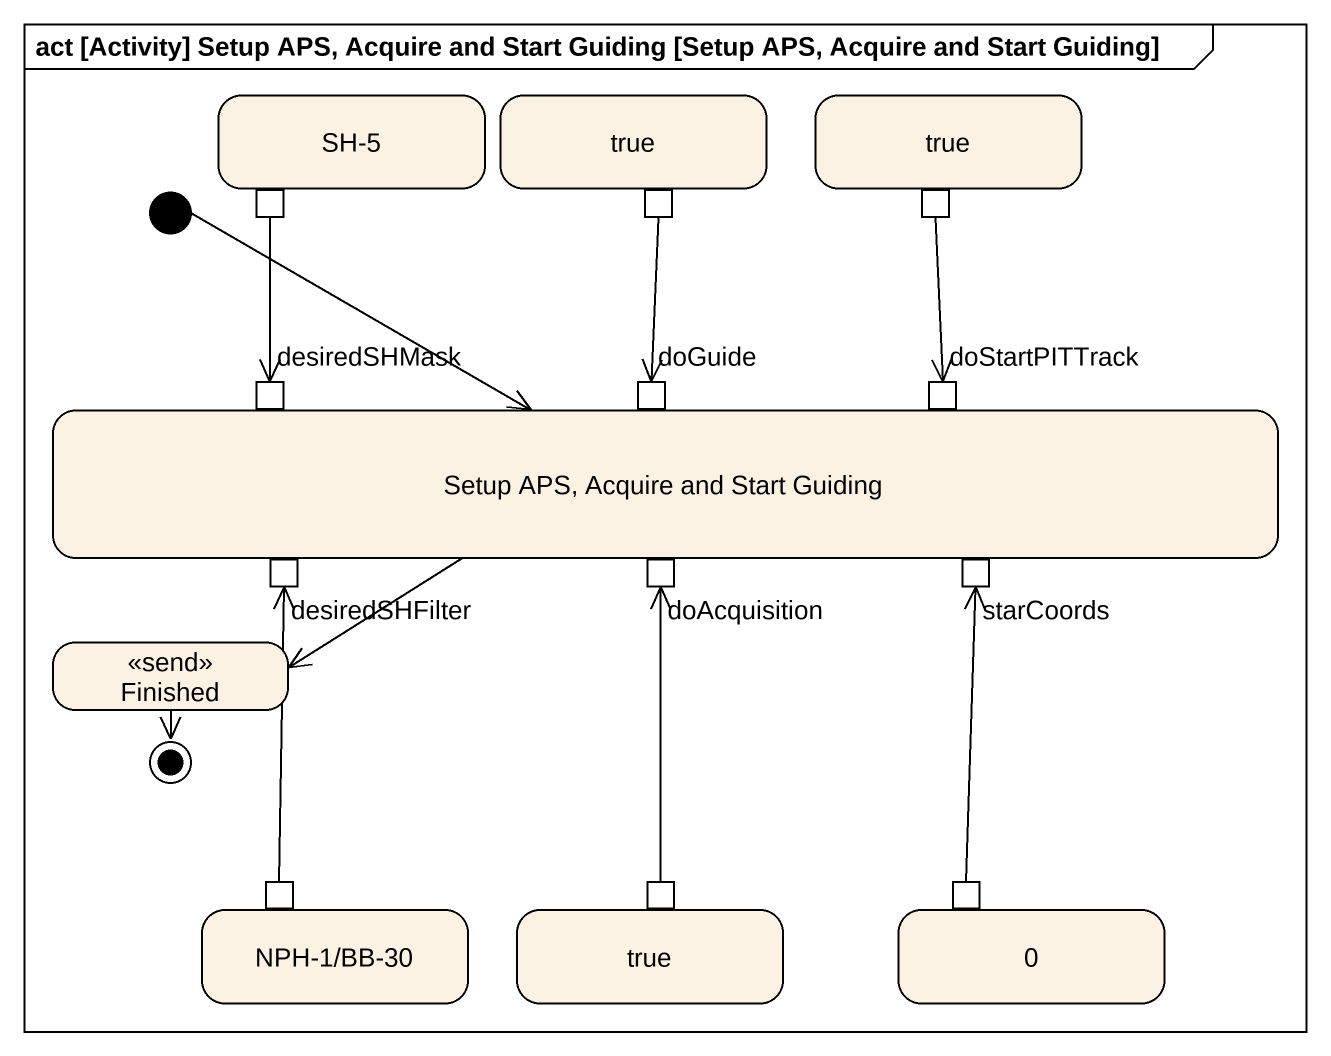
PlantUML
@startuml
mainframe act [Activity] Setup APS, Acquire and Start Guiding [Setup APS, Acquire and Start Guiding]
hide empty description
state "SH-5" as SH_5 {
  state pin1 <<outputPin>>
}
state true {
  state pin2 <<outputPin>>
}
state "true" as true_2 {
  state pin3 <<outputPin>>
}
state "Setup APS, Acquire and Start Guiding" as Setup_APS_Acquire_and_Start {
  state desiredSHMask <<inputPin>>
  state doGuide <<inputPin>>
  state doStartPITTrack <<inputPin>>
  state desiredSHFilter <<inputPin>>
  state doAcquisition <<inputPin>>
  state starCoords <<inputPin>>
}
state Finished <<send>>
state "NPH-1/BB-30" as NPH_1_BB_30 {
  state pin4 <<outputPin>>
}
state "true" as true_3 {
  state pin5 <<outputPin>>
}
state "0" as s0 {
  state pin6 <<outputPin>>
}
[*] -right-> Setup_APS_Acquire_and_Start
pin1 --> desiredSHMask
pin2 --> doGuide
pin3 --> doStartPITTrack
Setup_APS_Acquire_and_Start -left-> Finished
pin4 -up-> desiredSHFilter
pin5 -up-> doAcquisition
pin6 -up-> starCoords
Finished --> [*]
@enduml
